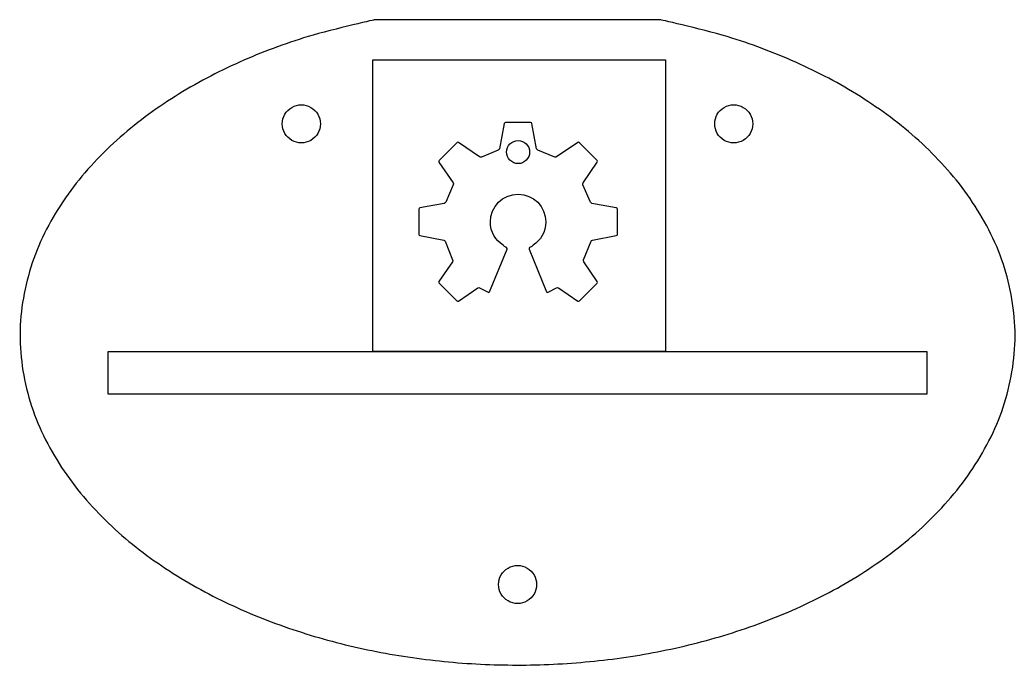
# Model space of a CAD drawing. Extents: x 5 to 209, y 0 to 44.
# Drawn here: x 4.9 to 72.9, y 0 to 44.1 of the extents above; entities that cross this region are included whole.
import ezdxf

# ---------------------------------------------------------------- set-up
doc = ezdxf.new("R2010")
doc.units = 0
doc.layers.get('0').update_dxf_attribs({"linetype": 'CONTINUOUS'})

msp = doc.modelspace()

# ---------------------------------------------------------------- linework, layer by layer
at = {"color": 7}
for p, q in [((48.722356, 44.095133), (29.122357, 44.095133)), ((25.447358, 37.000106), (25.447358, 37.000106)), ((54.997356, 37.000106), (54.997356, 37.000106)), ((66.922356, 21.440107), (10.922357, 21.440107)), ((10.922357, 21.440107), (10.922357, 18.560107)), ((66.922356, 18.560107), (66.922356, 21.440107)), ((10.922357, 18.560107), (66.922356, 18.560107)), ((40.222356, 5.550041), (40.222356, 5.550041))]:
    msp.add_line(p, q, dxfattribs=at)
at = {"color": 3}
for p, q in [((29.033308, 41.364028), (49.030927, 41.364028)), ((29.033308, 21.446976), (29.033308, 41.364028)), ((49.030927, 41.364028), (49.030927, 21.446976)), ((49.030927, 21.446976), (29.033308, 21.446976))]:
    msp.add_line(p, q, dxfattribs=at)
at = {"color": 6}
for p, q in [((38.013028, 37.02126), (37.692509, 35.298615)), ((39.81597, 37.09512), (38.101738, 37.09512)), ((40.225433, 35.298612), (39.90477, 37.02126)), ((34.769625, 35.714831), (33.557496, 34.502808)), ((36.323353, 34.737824), (34.884726, 35.725451)), ((43.033694, 35.72544), (41.594532, 34.737829)), ((44.360714, 34.502789), (43.148685, 35.71481)), ((37.607409, 35.201155), (36.452726, 34.728524)), ((39.746954, 35.074297), (39.746954, 35.074297)), ((41.46516, 34.728529), (40.310533, 35.201152)), ((33.546866, 34.387716), (34.517374, 32.973369)), ((43.400946, 32.973353), (44.371344, 34.387696)), ((34.524874, 32.844597), (34.014248, 31.653549)), ((43.903873, 31.653533), (43.393346, 32.844583)), ((33.915668, 31.568749), (32.250275, 31.259032)), ((45.667948, 31.259015), (44.002443, 31.568733)), ((32.176375, 31.170072), (32.176468, 29.455944)), ((45.741145, 29.45579), (45.741349, 31.169914)), ((32.250368, 29.366994), (33.874956, 29.064672)), ((44.042696, 29.064508), (45.667265, 29.36683)), ((33.971386, 28.979262), (34.478573, 27.712326)), ((38.176094, 28.546508), (38.030311, 28.635738)), ((39.887734, 28.635738), (39.741937, 28.546478)), ((43.43916, 27.712175), (43.946346, 28.979108)), ((37.010062, 25.535653), (38.211284, 28.438002)), ((39.706747, 28.437971), (40.907841, 25.535522)), ((34.468973, 27.582949), (33.546235, 26.238212)), ((44.371621, 26.238052), (43.44876, 27.582794)), ((33.556865, 26.123018), (34.769086, 24.910995)), ((43.148809, 24.910836), (44.361041, 26.122857)), ((34.884175, 24.900365), (36.205109, 25.807027)), ((36.331759, 25.811427), (36.914312, 25.500393)), ((41.003581, 25.500272), (41.586136, 25.811267)), ((41.712778, 25.806867), (43.033831, 24.900206))]:
    msp.add_line(p, q, dxfattribs=at)
at = {"color": 7}
for points in [[(29.122357, 44.095133), (29.122357, 44.095133), (25.877764, 43.364341), (24.294882, 42.861335)], [(53.56019, 42.858067), (51.973994, 43.362582), (48.722356, 44.095133), (48.722356, 44.095133)], [(24.294882, 42.861335), (22.712154, 42.358378), (21.150078, 41.775983), (19.641194, 41.082251)], [(58.223284, 41.073239), (56.71153, 41.769375), (55.146229, 42.353602), (53.56019, 42.858067)], [(19.641194, 41.082251), (18.132873, 40.388777), (16.655586, 39.61221), (15.262802, 38.708832)], [(62.609331, 38.691231), (61.21448, 39.59805), (59.734471, 40.377364), (58.223284, 41.073239)], [(15.262802, 38.708832), (13.870288, 37.80563), (12.523406, 36.812991), (11.311098, 35.679333)], [(22.847358, 37.000106), (22.847358, 37.464551), (23.095137, 37.893716), (23.497358, 38.125939)], [(23.497358, 38.125939), (23.899579, 38.358162), (24.395137, 38.358162), (24.797358, 38.125939)], [(24.797358, 38.125939), (25.199579, 37.893716), (25.447358, 37.464551), (25.447358, 37.000106)], [(52.397356, 37.000106), (52.397356, 37.464551), (52.645135, 37.893716), (53.047356, 38.125939)], [(53.047356, 38.125939), (53.449578, 38.358162), (53.945135, 38.358162), (54.347356, 38.125939)], [(54.347356, 38.125939), (54.749578, 37.893716), (54.997356, 37.464551), (54.997356, 37.000106)], [(66.565545, 35.649876), (65.352599, 36.788117), (64.003905, 37.784593), (62.609331, 38.691231)], [(23.497358, 35.874273), (23.095137, 36.106496), (22.847358, 36.535661), (22.847358, 37.000106)], [(25.447358, 37.000106), (25.447358, 36.535661), (25.199579, 36.106496), (24.797358, 35.874273)], [(53.047356, 35.874273), (52.645135, 36.106496), (52.397356, 36.535661), (52.397356, 37.000106)], [(54.997356, 37.000106), (54.997356, 36.535661), (54.749578, 36.106496), (54.347356, 35.874273)], [(11.311098, 35.679333), (10.099779, 34.5466), (8.958902, 33.313894), (8.026414, 31.942455)], [(24.797358, 35.874273), (24.395137, 35.64205), (23.899579, 35.64205), (23.497358, 35.874273)], [(54.347356, 35.874273), (53.945135, 35.64205), (53.449578, 35.64205), (53.047356, 35.874273)], [(69.849196, 31.897818), (68.918498, 33.274792), (67.777487, 34.512576), (66.565545, 35.649876)], [(8.026414, 31.942455), (7.095128, 30.572783), (6.285504, 29.090928), (5.76202, 27.51954)], [(72.103957, 27.456989), (71.585608, 29.034143), (70.778856, 30.522379), (69.849196, 31.897818)], [(5.76202, 27.51954), (5.239176, 25.950073), (4.931001, 24.282501), (4.922563, 22.628258)], [(72.922357, 22.550042), (72.922074, 24.208284), (72.62171, 25.881648), (72.103957, 27.456989)], [(4.922563, 22.628258), (4.914125, 20.974109), (5.204097, 19.303201), (5.712033, 17.728944)], [(72.107347, 17.653137), (72.623055, 19.225479), (72.922639, 20.895288), (72.922357, 22.550042)], [(5.712033, 17.728944), (6.220609, 16.152702), (7.017163, 14.663406), (7.937685, 13.286516)], [(69.861216, 13.219701), (70.787517, 14.593186), (71.591048, 16.078993), (72.107347, 17.653137)], [(7.937685, 13.286516), (8.859403, 11.907837), (9.992137, 10.667245), (11.196399, 9.527037)], [(66.588971, 9.471884), (67.796915, 10.608231), (68.933916, 11.844736), (69.861216, 13.219701)], [(11.196399, 9.527037), (12.401671, 8.385872), (13.743471, 7.386021), (15.131498, 6.475901)], [(62.645162, 6.431915), (64.035555, 7.338454), (65.380019, 8.334589), (66.588971, 9.471884)], [(38.272356, 6.675874), (38.674577, 6.908097), (39.170134, 6.908097), (39.572356, 6.675874)], [(15.131498, 6.475901), (16.520258, 5.5653), (17.994804, 4.782072), (19.50078, 4.082155)], [(37.622356, 5.550041), (37.622356, 6.014486), (37.870134, 6.443651), (38.272356, 6.675874)], [(39.572356, 6.675874), (39.974577, 6.443651), (40.222356, 6.014486), (40.222356, 5.550041)], [(58.270293, 4.048336), (59.777786, 4.745004), (61.254044, 5.524903), (62.645162, 6.431915)], [(38.272356, 4.424208), (37.870134, 4.656431), (37.622356, 5.085596), (37.622356, 5.550041)], [(40.222356, 5.550041), (40.222356, 5.085596), (39.974577, 4.656431), (39.572356, 4.424208)], [(19.50078, 4.082155), (21.007198, 3.382032), (22.567612, 2.793763), (24.148966, 2.285051)], [(39.572356, 4.424208), (39.170134, 4.191985), (38.674577, 4.191985), (38.272356, 4.424208)], [(53.618523, 2.260476), (55.200837, 2.766214), (56.762361, 3.351465), (58.270293, 4.048336)], [(24.148966, 2.285051), (25.730506, 1.776279), (27.345812, 1.366673), (28.973689, 1.034811)], [(48.791571, 1.018792), (50.42002, 1.34787), (52.036023, 1.754679), (53.618523, 2.260476)], [(28.973689, 1.034811), (30.601714, 0.702919), (32.249881, 0.460878), (33.903246, 0.296552)], [(43.860789, 0.288649), (45.514422, 0.450302), (47.162975, 0.689684), (48.791571, 1.018792)], [(33.903246, 0.296552), (35.556654, 0.132221), (37.220256, 0.051378), (38.88181, 0.050059)], [(38.88181, 0.050059), (40.543374, 0.048759), (42.207108, 0.126989), (43.860789, 0.288649)]]:
    msp.add_open_spline(points, degree=3, dxfattribs=at)
at = {"color": 6}
for points in [[(38.101738, 37.09512), (38.060508, 37.09512), (38.020528, 37.06189), (38.013028, 37.02126)], [(39.90477, 37.02126), (39.89727, 37.06189), (39.85731, 37.09512), (39.81597, 37.09512)], [(34.884726, 35.725451), (34.850526, 35.748861), (34.798776, 35.744091), (34.769625, 35.714831)], [(38.170772, 35.074297), (38.170772, 35.283312), (38.253803, 35.483766), (38.401599, 35.631562)], [(38.401599, 35.631562), (38.549395, 35.779358), (38.749849, 35.862388), (38.958864, 35.862388)], [(38.958864, 35.862388), (39.394114, 35.862387), (39.746953, 35.509547), (39.746954, 35.074297)], [(43.148685, 35.71481), (43.119415, 35.74409), (43.067755, 35.74885), (43.033694, 35.72544)], [(36.452726, 34.728524), (36.415706, 34.710284), (36.357286, 34.714434), (36.323353, 34.737824)], [(37.692509, 35.298615), (37.685009, 35.257985), (37.646759, 35.214125), (37.607409, 35.201155)], [(38.401598, 34.517032), (38.253802, 34.664828), (38.170771, 34.865282), (38.170772, 35.074297)], [(39.746954, 35.074297), (39.746954, 34.639047), (39.394114, 34.286206), (38.958864, 34.286205)], [(40.310533, 35.201152), (40.271413, 35.214112), (40.233133, 35.257982), (40.225433, 35.298612)], [(41.594532, 34.737829), (41.560472, 34.714419), (41.502112, 34.710269), (41.46516, 34.728529)], [(33.557496, 34.502808), (33.528226, 34.473528), (33.523426, 34.421758), (33.546866, 34.387716)], [(38.958864, 34.286205), (38.749849, 34.286205), (38.549394, 34.369236), (38.401598, 34.517032)], [(44.371344, 34.387696), (44.394524, 34.421736), (44.389984, 34.473516), (44.360714, 34.502789)], [(34.517374, 32.973369), (34.540614, 32.939129), (34.544354, 32.881369), (34.524874, 32.844597)], [(43.393346, 32.844583), (43.374246, 32.881373), (43.377986, 32.939103), (43.400946, 32.973353)], [(37.063247, 30.303167), (37.063247, 31.350143), (37.912057, 32.198851), (38.958931, 32.198851)], [(38.958931, 32.198851), (40.005819, 32.198851), (40.854515, 31.350143), (40.854515, 30.303167)], [(34.014248, 31.653549), (34.000668, 31.614429), (33.956418, 31.576349), (33.915668, 31.568749)], [(44.002443, 31.568733), (43.961933, 31.576333), (43.917533, 31.614423), (43.903873, 31.653533)], [(32.250275, 31.259032), (32.209645, 31.251332), (32.176375, 31.211412), (32.176375, 31.170072)], [(45.741349, 31.169914), (45.741453, 31.211364), (45.708199, 31.251274), (45.667739, 31.258964)], [(37.938091, 28.706358), (37.41217, 29.043125), (37.063247, 29.632267), (37.063247, 30.303167)], [(40.854515, 30.303167), (40.854515, 29.632267), (40.505697, 29.043125), (39.979664, 28.706358)], [(32.176468, 29.455944), (32.176468, 29.414604), (32.209748, 29.374384), (32.250368, 29.366994)], [(45.667265, 29.36683), (45.707835, 29.37423), (45.741145, 29.41446), (45.741145, 29.45579)], [(33.874956, 29.064672), (33.915586, 29.057272), (33.959006, 29.018662), (33.971386, 28.979262)], [(38.030311, 28.635738), (38.003331, 28.652158), (37.966761, 28.680418), (37.938091, 28.706358)], [(39.979664, 28.706358), (39.951304, 28.680428), (39.914484, 28.652168), (39.887734, 28.635738)], [(43.946346, 28.979108), (43.958756, 29.018528), (44.001946, 29.057118), (44.042696, 29.064508)], [(38.211284, 28.438002), (38.227174, 28.476202), (38.211284, 28.524922), (38.176094, 28.546508)], [(39.741937, 28.546478), (39.706947, 28.524908), (39.690867, 28.476168), (39.706747, 28.437971)], [(34.478573, 27.712326), (34.496693, 27.675156), (34.492433, 27.616986), (34.468973, 27.582949)], [(43.44876, 27.582794), (43.42552, 27.616844), (43.42113, 27.674994), (43.43916, 27.712175)], [(33.546235, 26.238212), (33.522995, 26.204162), (33.527715, 26.152292), (33.556865, 26.123018)], [(44.361041, 26.122857), (44.390311, 26.152127), (44.395041, 26.204007), (44.371621, 26.238052)], [(36.205109, 25.807027), (36.239109, 25.830317), (36.296189, 25.832137), (36.331759, 25.811427)], [(36.914312, 25.500393), (36.951262, 25.481563), (36.994282, 25.497493), (37.010062, 25.535653)], [(40.907841, 25.535522), (40.923591, 25.497322), (40.966591, 25.481522), (41.003581, 25.500272)], [(41.586136, 25.811267), (41.621786, 25.832037), (41.678736, 25.830317), (41.712778, 25.806867)], [(34.769086, 24.910995), (34.798356, 24.881915), (34.850006, 24.877165), (34.884175, 24.900365)], [(43.033831, 24.900206), (43.067831, 24.877006), (43.119791, 24.881756), (43.148809, 24.910836)]]:
    msp.add_open_spline(points, degree=3, dxfattribs=at)

doc.saveas('drawing.dxf')
